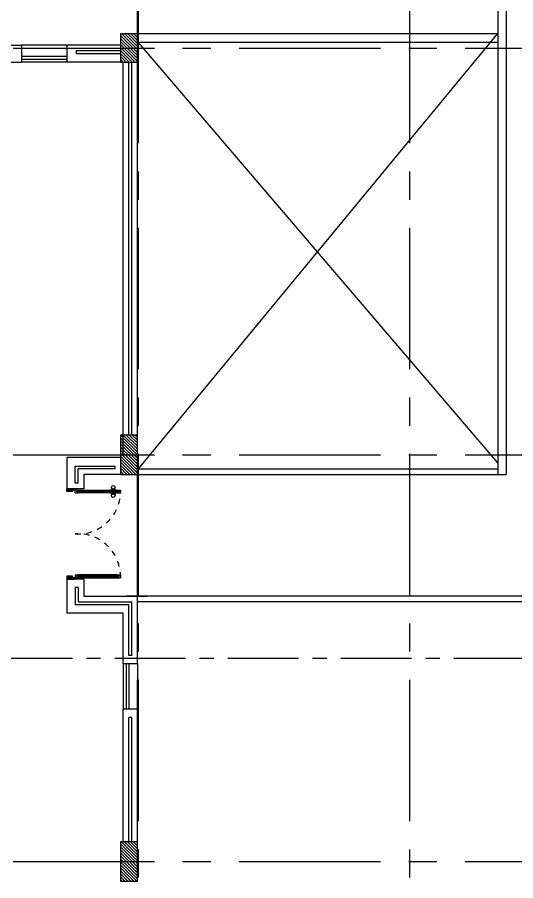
# Model space of a CAD drawing. Extents: x 88808.2 to 88899.2, y 39921.6 to 40001.1.
# Drawn here: x 88849.01 to 88857.82, y 39972.56 to 39987.85 of the extents above; entities that cross this region are included whole.
import ezdxf

# ---------------------------------------------------------------- set-up
doc = ezdxf.new("R2010")
doc.units = 0
doc.header["$MEASUREMENT"] = 0
doc.header["$PDMODE"] = 34
for name, pattern in [('CENTER', [2, 1.25, -0.25, 0.25, -0.25]), ('CENTERX2', [4, 2.5, -0.5, 0.5, -0.5]), ('HIDDEN', [0.375, 0.25, -0.125])]:
    doc.linetypes.add(name, pattern=pattern)
doc.layers.get('0').update_dxf_attribs({"color": 11, "linetype": 'CONTINUOUS'})
doc.layers.get('DEFPOINTS').update_dxf_attribs({"color": 11, "linetype": 'CONTINUOUS'})
for name, color, linetype in [('AX-DIM', 11, 'CONTINUOUS'), ('AXES', 11, 'CENTERX2'), ('AXES1', 11, 'CENTER'), ('COL', 11, 'CONTINUOUS'), ('DOOR', 11, 'CONTINUOUS'), ('HAT', 11, 'CONTINUOUS'), ('INSUL', 11, 'CONTINUOUS'), ('ROOF', 11, 'CONTINUOUS'), ('SHAFT', 11, 'CONTINUOUS'), ('WALL', 11, 'CONTINUOUS'), ('WIN', 11, 'CONTINUOUS')]:
    doc.layers.add(name, color=color, linetype=linetype)
doc.styles.add('ROMANS', font='ROMANS.shx', dxfattribs={"width": 0.6})
doc.dimstyles.new('DIM-OUT', dxfattribs={"dimscale": 0, "dimtxt": 0.24, "dimasz": 0.08, "dimexe": 0.02, "dimexo": 0.02, "dimgap": 0.05, "dimtad": 1, "dimdec": 0, "dimlfac": 1000, "dimzin": 0, "dimdsep": 46, "dimtxsty": 'ROMANS', "dimblk1": 'ARCHTICK', "dimblk2": 'ARCHTICK', "dimsah": 1, "dimcen": 0.01, "dimdle": 0.08, "dimclrd": 7, "dimclre": 7, "dimclrt": 2, "dimadec": 0, "dimazin": 0, "dimtp": 2, "dimtm": 2, "dimtfac": 0.114286, "dimtdec": 0, "dimtix": 1, "dimtmove": 2, "dimatfit": 3, "dimldrblk": 'ARCHTICK', "dimfxl": 0, "dimtolj": 1, "dimtzin": 0, "dimarcsym": 0})

# ---------------------------------------------------------------- blocks, each defined once
blk = doc.blocks.new('_ARCHTICK')
at = {"color": 0, "linetype": 'ByBlock', "const_width": 0.15}
blk.add_lwpolyline([(-0.5, -0.5), (0.5, 0.5)], dxfattribs=at)
blk = doc.blocks.new('*D177')
at = {"layer": 'AX-DIM', "color": 7, "lineweight": -2}
for p, q in [((88852.255, 39997.575), (88809.61, 39997.575)), ((88809.63, 39987.47), (88809.63, 39997.655)), ((88810.31, 39987.55), (88809.61, 39987.55))]:
    blk.add_line(p, q, dxfattribs=at)
at = {"layer": 'DEFPOINTS', "color": 0}
for p in [(88809.63, 39997.575), (88852.275, 39997.575), (88810.33, 39987.55)]:
    blk.add_point(p, dxfattribs=at)
at = {"layer": 'AX-DIM', "color": 7, "lineweight": -2, "xscale": 0.08, "yscale": 0.08, "zscale": 0.08}
for p, rotation in [((88809.63, 39997.575), 90), ((88809.63, 39987.55), 270)]:
    blk.add_blockref('_ARCHTICK', p, dxfattribs=dict(at, rotation=rotation))
at = {"layer": 'AX-DIM', "color": 2, "insert": (88809.46, 39992.562), "char_height": 0.24, "attachment_point": 5, "rotation": 90, "style": 'ROMANS'}
blk.add_mtext('\\A1;10025', dxfattribs=at)
blk = doc.blocks.new('A$C1DFA4FE8')
at = {"layer": 'DOOR', "color": 0, "linetype": 'ByBlock'}
for p, q in [((0, 1631), (0, 1581)), ((0, 1581), (0, 1631)), ((50, 1631), (0, 1631)), ((50, 1581), (0, 1581)), ((30, 1614), (30, 1598)), ((50, 1614), (30, 1614)), ((50, 1598), (30, 1598)), ((50, 1631), (50, 1614)), ((50, 1598), (50, 1581)), ((750, 1614), (750, 1631)), ((750, 1631), (800, 1631)), ((770, 1614), (750, 1614)), ((750, 1581), (750, 1598)), ((750, 1598), (770, 1598)), ((800, 1581), (750, 1581)), ((770, 1598), (770, 1614)), ((950, 1656), (800, 1656)), ((800, 1656), (800, 1631)), ((800, 1581), (800, 1631)), ((800, 1631), (850, 1631)), ((850, 1631), (850, 1606)), ((850, 1606), (950, 1606)), ((950, 1606), (950, 1656)), ((0, 81), (0, 131)), ((0, 131), (0, 81)), ((50, 131), (0, 131)), ((50, 81), (0, 81)), ((30, 98), (30, 114)), ((50, 114), (30, 114)), ((50, 98), (30, 98)), ((50, 114), (50, 131)), ((50, 81), (50, 98)), ((83, 131), (83, 138)), ((173, 138), (83, 138)), ((83, 81), (83, 74)), ((173, 74), (83, 74)), ((95, 138), (95, 147)), ((95, 147), (160, 147)), ((95, 138), (160, 138)), ((95, 74), (95, 65)), ((95, 74), (160, 74)), ((95, 65), (160, 65)), ((160, 138), (160, 147)), ((160, 74), (160, 65)), ((173, 131), (173, 138)), ((173, 81), (173, 74)), ((750, 131), (750, 114)), ((800, 131), (750, 131)), ((750, 114), (770, 114)), ((750, 98), (750, 81)), ((770, 98), (750, 98)), ((750, 81), (800, 81)), ((770, 114), (770, 98)), ((800, 131), (800, 81)), ((800, 56), (800, 81)), ((800, 81), (850, 81)), ((950, 56), (800, 56)), ((850, 106), (950, 106)), ((850, 81), (850, 106)), ((950, 106), (950, 56))]:
    blk.add_line(p, q, dxfattribs=at)
at = {"layer": 'DOOR', "linetype": 'ByBlock'}
for p, q in [((750, 1631), (50, 1631)), ((750, 1614), (50, 1614)), ((750, 1598), (50, 1598)), ((50, 1581), (750, 1581)), ((50, 131), (750, 131)), ((750, 114), (50, 114)), ((750, 98), (50, 98)), ((750, 81), (50, 81))]:
    blk.add_line(p, q, dxfattribs=at)
at = {"layer": 'DOOR', "color": 9, "linetype": 'ByBlock'}
for p, q in [((950, 1606), (837, 1656)), ((950, 1606), (850, 1619)), ((950, 1606), (910, 1656)), ((950, 106), (837, 56)), ((950, 106), (850, 93)), ((950, 106), (910, 56))]:
    blk.add_line(p, q, dxfattribs=at)
at = {"layer": 'DOOR', "color": 0, "linetype": 'ByBlock'}
for centre in [(128, 179), (128, 32)]:
    blk.add_circle(centre, 32.4, dxfattribs=at)
at = {"layer": 'DOOR', "linetype": 'HIDDEN', "ltscale": 0.5}
for centre, start, end in [((752, 1606), 178.0938, 273.7249), ((752, 106), 86.2751, 181.9062)]:
    blk.add_arc(centre, 752, start, end, dxfattribs=at)
at = {"layer": 'DOOR', "color": 9, "linetype": 'ByBlock'}
for centre, radius, start, end in [((950, 1606), 154, 161.1053, 166.2858), ((950, 1606), 134, 158.1598, 169.28), ((950, 1606), 114, 154.0838, 167.3774), ((950, 1606), 94.4, 148.0182, 180), ((950, 1606), 74.4, 137.7764, 180), ((950, 1606), 54.4, 113.2074, 180), ((950, 1606), 34.4, 90, 180), ((950, 1606), 14.4, 90, 180), ((950, 106), 154, 193.7142, 198.8947), ((950, 106), 134, 190.72, 201.8402), ((950, 106), 114, 192.6226, 205.9162), ((950, 106), 94.4, 180, 211.9818), ((950, 106), 74.4, 180, 222.2236), ((950, 106), 54.4, 180, 246.7926), ((950, 106), 34.4, 180, 270), ((950, 106), 14.4, 180, 270)]:
    blk.add_arc(centre, radius, start, end, dxfattribs=at)
blk = doc.blocks.new('C11')
at = {"layer": 'HAT'}
h = blk.add_hatch(dxfattribs=at)
h.set_pattern_fill('ANSI31', color=256, scale=300, style=0)
h.set_pattern_definition([(45, (-248556.182, -75061.005), (-26.5165043, 26.5165043), [])])
h.paths.add_polyline_path([(300, 700), (0, 700), (0, 350), (300, 350)])
h.paths.add_polyline_path([(300, 350), (0, 350), (0, 0), (300, 0)])
at = {"layer": 'COL'}
blk.add_lwpolyline([(300, 700), (300, 0), (0, 0), (0, 700)], close=True, dxfattribs=at)
blk = doc.blocks.new('C-300')
at = {"layer": 'HAT', "linetype": 'ByBlock', "ltscale": 0.3}
h = blk.add_hatch(dxfattribs=at)
h.set_pattern_fill('ANSI31', color=8, scale=300, style=0)
h.set_pattern_definition([(45, (-258496.182, -82361.005), (-26.5165043, 26.5165043), [])])
h.paths.add_polyline_path([(300, 500), (0, 500), (0, 250), (300, 250)])
h.paths.add_polyline_path([(300, 250), (0, 250), (0, 0), (300, 0)])
at = {"layer": 'COL'}
blk.add_lwpolyline([(0, 500), (300, 500), (300, 0), (0, 0)], close=True, dxfattribs=at)

msp = doc.modelspace()

# ---------------------------------------------------------------- hatches: boundary and pattern name
at = {"layer": 'HAT'}
h = msp.add_hatch(dxfattribs=at)
h.set_pattern_fill('ANSI31', color=256, scale=0.3, style=0)
h.set_pattern_definition([(135, (89099.68644, 39904.688557), (0.0265165043, 0.0265165043), [])])
h.paths.add_polyline_path([(88850.8303, 39980.4496), (88851.1303, 39980.4496), (88851.1303, 39980.0996), (88850.8303, 39980.0996)])
h.paths.add_polyline_path([(88850.8303, 39980.0996), (88851.1303, 39980.0996), (88851.1303, 39979.7496), (88850.8303, 39979.7496)])

# ---------------------------------------------------------------- linework, layer by layer
at = {"layer": 'AXES'}
for p, q in [((88855.9503, 39921.6153), (88855.9503, 40000.4279)), ((88851.1303, 39921.6153), (88851.1303, 40000.0779)), ((88851.1503, 39921.6153), (88851.1503, 40000.0779)), ((88808.9303, 39987.2996), (88876.9703, 39987.2996)), ((88808.9303, 39980.0996), (88876.9703, 39980.0996)), ((88808.9303, 39972.8996), (88876.9703, 39972.8996))]:
    msp.add_line(p, q, dxfattribs=at)
at = {"layer": 'AXES1'}
msp.add_line((88818.7303, 39976.4996), (88876.9703, 39976.4996), dxfattribs=at)
at = {"layer": 'COL'}
msp.add_lwpolyline([(88850.8303, 39980.4496), (88850.8303, 39979.7496), (88851.1303, 39979.7496), (88851.1303, 39980.4496)], close=True, dxfattribs=at)
at = {"layer": 'INSUL'}
for p, q in [((88850.8303, 39987.2496), (88850.0444, 39987.2496)), ((88850.0444, 39987.2496), (88850.0444, 39987.1996)), ((88850.8303, 39987.1996), (88850.0444, 39987.1996)), ((88850.9803, 39980.4496), (88850.9803, 39987.0496)), ((88851.0303, 39980.4496), (88851.0303, 39987.0496)), ((88850.03, 39979.8996), (88850.7303, 39979.8996)), ((88850.03, 39979.5996), (88850.03, 39979.8996)), ((88850.08, 39979.5996), (88850.08, 39979.8496)), ((88850.7303, 39979.8496), (88850.08, 39979.8496)), ((88850.7303, 39979.8996), (88850.7303, 39979.8496)), ((88850.08, 39979.5996), (88850.03, 39979.5996)), ((88850.08, 39977.7496), (88850.03, 39977.7496)), ((88850.03, 39977.7496), (88850.03, 39977.4496)), ((88850.08, 39977.7496), (88850.08, 39977.4996)), ((88850.03, 39977.4496), (88850.9803, 39977.4496)), ((88850.08, 39977.4996), (88851.0303, 39977.4996)), ((88850.9803, 39976.5496), (88850.9803, 39977.4496)), ((88851.0303, 39976.5496), (88851.0303, 39977.4996)), ((88851.0303, 39976.5496), (88850.9803, 39976.5496)), ((88850.9803, 39973.2496), (88850.9803, 39975.4496)), ((88851.0303, 39975.4496), (88850.9803, 39975.4496)), ((88851.0303, 39973.2496), (88851.0303, 39975.4496))]:
    msp.add_line(p, q, dxfattribs=at)
at = {"layer": 'ROOF'}
for p, q in [((88857.5053, 39994.4246), (88857.5053, 39979.7496)), ((88857.6553, 39994.4246), (88857.6553, 39979.7496)), ((88857.5053, 39987.5496), (88851.1503, 39987.5496)), ((88857.5053, 39987.3996), (88851.1503, 39987.3996)), ((88851.1303, 39979.8496), (88857.5053, 39979.8496)), ((88851.1303, 39979.7496), (88857.6553, 39979.7496)), ((88860.7503, 39977.5996), (88850.9303, 39977.5996)), ((88851.1503, 39977.5996), (88851.3003, 39977.5996)), ((88860.7503, 39977.4996), (88851.1303, 39977.4996))]:
    msp.add_line(p, q, dxfattribs=at)
at = {"layer": 'SHAFT'}
for p, q in [((88851.1503, 39979.8496), (88857.5053, 39987.5596)), ((88857.5053, 39979.9596), (88851.1503, 39987.3996))]:
    msp.add_line(p, q, dxfattribs=at)
at = {"layer": 'WALL'}
for p, q in [((88845.9303, 39987.3496), (88849.0803, 39987.3496)), ((88849.0803, 39987.3496), (88849.0803, 39987.0496)), ((88850.8303, 39987.3496), (88849.8803, 39987.3496)), ((88849.8803, 39987.3496), (88849.8803, 39987.0496)), ((88845.9303, 39987.0496), (88849.0803, 39987.0496)), ((88850.8303, 39987.0496), (88849.8803, 39987.0496)), ((88850.8803, 39980.0996), (88850.8803, 39987.0496)), ((88851.1303, 39980.4496), (88851.1303, 39987.0496)), ((88850.8363, 39980.0496), (88849.88, 39980.0496)), ((88849.88, 39980.0496), (88849.88, 39979.4996)), ((88850.8363, 39979.7496), (88850.18, 39979.7496)), ((88850.18, 39979.7496), (88850.18, 39979.4996)), ((88850.18, 39979.4996), (88849.88, 39979.4996)), ((88850.18, 39977.8996), (88849.88, 39977.8996)), ((88849.88, 39977.8996), (88849.88, 39977.2996)), ((88850.18, 39977.8996), (88850.18, 39977.5996)), ((88850.18, 39977.5996), (88851.1303, 39977.5996)), ((88851.1303, 39976.3996), (88851.1303, 39977.5996)), ((88849.88, 39977.2996), (88850.8803, 39977.2996)), ((88850.8803, 39976.3996), (88850.8803, 39977.2996)), ((88851.1303, 39976.3996), (88850.8803, 39976.3996)), ((88850.8803, 39973.2496), (88850.8803, 39975.5996)), ((88851.1303, 39975.5996), (88850.8803, 39975.5996)), ((88851.1303, 39973.2496), (88851.1303, 39975.5996))]:
    msp.add_line(p, q, dxfattribs=at)
at = {"layer": 'WIN'}
for p, q in [((88849.8803, 39987.3496), (88849.0803, 39987.3496)), ((88849.8803, 39987.1496), (88849.0803, 39987.1496)), ((88849.8803, 39987.0996), (88849.0803, 39987.0996)), ((88849.8803, 39987.0496), (88849.0803, 39987.0496)), ((88850.8803, 39976.3996), (88850.8803, 39975.5996)), ((88850.9303, 39976.3996), (88850.9303, 39975.5996)), ((88850.9803, 39976.3996), (88850.9803, 39975.5996)), ((88851.1303, 39976.3996), (88851.1303, 39975.5996))]:
    msp.add_line(p, q, dxfattribs=at)

# ---------------------------------------------------------------- block references
at = {"layer": 'COL', "color": 6, "linetype": 'ByBlock', "ltscale": 0.3, "xscale": -0.001, "yscale": 0.001, "zscale": 0.001}
msp.add_blockref('C-300', (88851.1303, 39987.0496), dxfattribs=at)
msp.add_blockref('C-300', (88851.1303, 39987.0496), dxfattribs=at)
at = {"layer": 'COL', "linetype": 'ByBlock', "xscale": -0.001, "yscale": 0.001, "zscale": 0.001}
msp.add_blockref('C11', (88851.1303, 39972.5496), dxfattribs=at)
at = {"layer": 'DOOR', "color": 0, "linetype": 'ByBlock', "xscale": 0.001, "yscale": 0.001, "zscale": 0.001, "rotation": 180}
msp.add_blockref('A$C1DFA4FE8', (88850.8307, 39979.5555), dxfattribs=at)

# ---------------------------------------------------------------- dimensions: what is measured, and where the dimension line sits
at = {"layer": 'AX-DIM'}
dim = msp.add_linear_dim(base=(88809.6303, 39997.5746), p1=(88810.3303, 39987.5496), p2=(88852.2753, 39997.5746), angle=90, dimstyle='DIM-OUT', override={"dimscale": 1}, dxfattribs=at)
dim.commit()
dim.dimension.update_dxf_attribs({"geometry": '*D177', "text_midpoint": (88809.4603, 39992.5621)})

doc.saveas('drawing.dxf')
